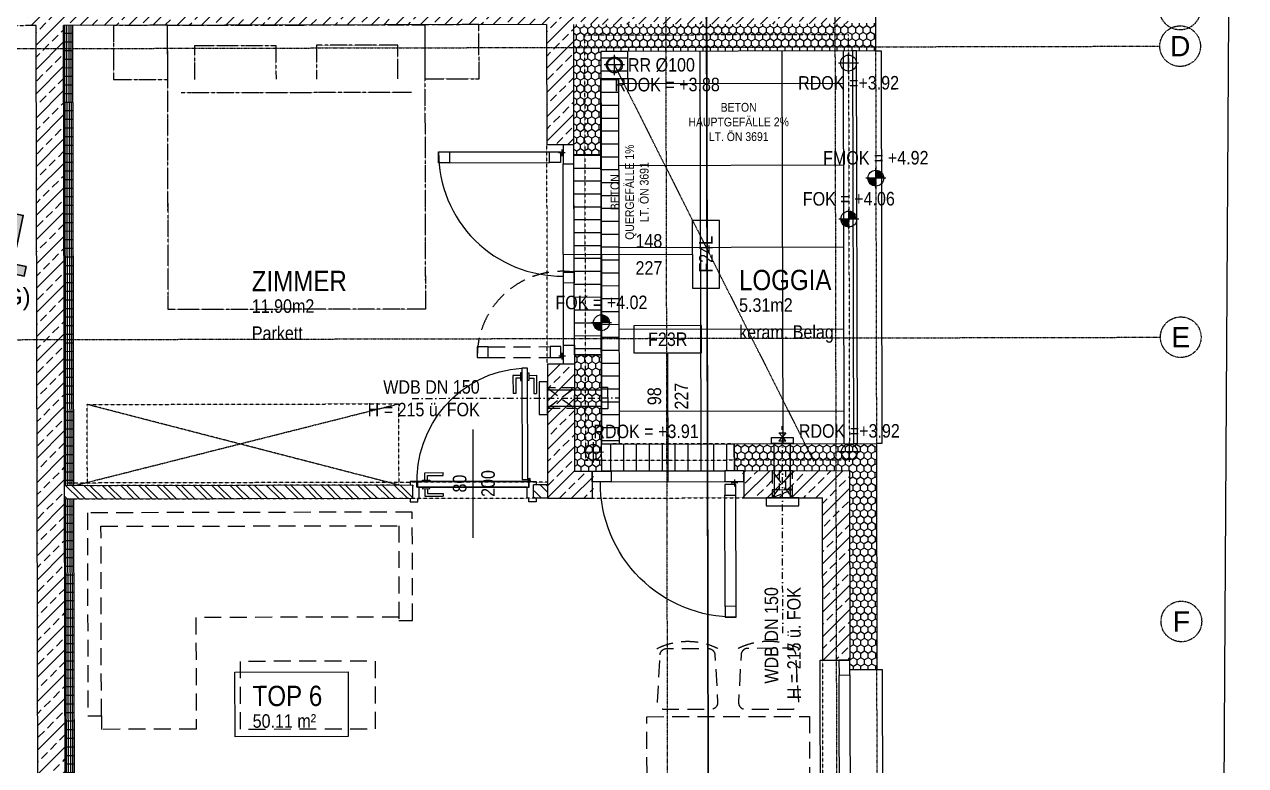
# Model space of a CAD drawing. Header units: millimetres. Extents: x -378801 to -302223, y -36469 to 154078.
# Drawn here: x -312155 to -303133, y 4862 to 10337 of the extents above; entities that cross this region are included whole.
import ezdxf
from ezdxf.enums import TextEntityAlignment as Align

# ---------------------------------------------------------------- set-up
doc = ezdxf.new("R2010")
doc.units = ezdxf.units.MM
doc.linetypes.add('HIDDEN2', pattern=[0.1875, 0.125, -0.0625])
doc.linetypes.add('STRICHPUNKT', pattern=[1, 0.5, -0.25, 0, -0.25])
for name, color, linetype in [('00_HLP---------M0', 6, 'Continuous'), ('01-BFL-G00-L01-M0', 10, 'Continuous'), ('01-HID-G00-L01-ENTWÄSSERUNG', 8, 'HIDDEN2'), ('01-SYM-G00-L01-M0', 8, 'Continuous'), ('01-TXT---------M0', 1, 'Continuous'), ('01-TXT---------PP', 1, 'Continuous'), ('01-TXT-G00-L01-M0', 1, 'Continuous'), ('02-ANS-G00-L01-M0', 8, 'Continuous'), ('02-ANS-G00-L01-Rigol', 8, 'Continuous'), ('02-AXO-G00-L01-M0', 8, 'STRICHPUNKT'), ('02-FIL-G00-L01-LILA', 223, 'Continuous'), ('02-FIL-G00-L01-ORANGE', 40, 'Continuous'), ('02-FIL-G00-L01-PLATTENBELAG', 253, 'Continuous'), ('02-FIL-G00-L01-STB', 8, 'Continuous'), ('02-HID-G00-L01-M0', 8, 'HIDDEN2'), ('02-TWA---------M0', 4, 'Continuous'), ('02-TWA-G00-L01-M0', 4, 'Continuous'), ('02-WDA---------M0', 8, 'Continuous'), ('02-WDA-G00-L01-M0', 8, 'Continuous'), ('02-ZWA---------M0', 2, 'Continuous'), ('02-ZWA-G00-L01-M0', 2, 'Continuous'), ('03-SYM-G00-L01-M0', 8, 'Continuous'), ('04-HLP---------M0', 8, 'HIDDEN2'), ('04-STO---------M0', 1, 'Continuous'), ('04-STO-G00-L01-M0', 1, 'Continuous'), ('04-SYM---------EP', 8, 'Continuous'), ('04-SYM-G00-L01-EP', 8, 'Continuous'), ('04-TXT---------EP', 8, 'Continuous'), ('04-TXT-G00-L01-M0', 8, 'Continuous'), ('04-TXT-G00-L01-POS', 8, 'Continuous'), ('05-STO--------M0', 1, 'Continuous'), ('05-SYM---------M0', 8, 'Continuous'), ('05-SYM--------M0', 8, 'Continuous'), ('05-SYM-G00-L01-M0', 8, 'Continuous'), ('05-TXT---------PP', 8, 'Continuous'), ('05-TXT--------M0', 8, 'Continuous'), ('05-TXT-G00-L01-M0', 8, 'Continuous'), ('07-SAN---------M0', 8, 'Continuous'), ('07-SAN-G00-L01-M0', 8, 'Continuous'), ('07_MOB-G00-L01-M0', 6, 'HIDDEN2'), ('09-SYM-G00-L01-GEHSTEIG', 8, 'Continuous')]:
    doc.layers.add(name, color=color, linetype=linetype)
doc.layers.add('09-VER-G00-L01-GRUNDSTÜCKSGRENZE', color=161, linetype='Continuous', lineweight=25)
doc.styles.add('ARIAL', font='arial.ttf', dxfattribs={"width": 0.85})
doc.styles.get("Standard").update_dxf_attribs({"font": 'arial.ttf'})
pattern_1 = [(44.82971, (-389052.15, -18110.56), (-89.53527, 90.06906), []), (44.82971, (-388962.35, -18110.83), (-89.53527, 90.06906), [63.5, -31.75])]
pattern_2 = [(90.122164, (-392171.629, -40382.8), (-15.874964, -0.033848), []), (180.12216, (-392171.63, -40382.8), (0.13539, -63.499856), [])]
pattern_3 = [(135.12216, (-392171.63, -40382.8), (-67.20816, -67.49537), []), (135.12216, (-392171.72, -40337.9), (-67.20816, -67.49537), [])]
pattern_4 = [(90.12216, (-277267.837, 4862.295), (-27.597781, 47.566265), [31.75, -63.5]), (210.12216, (-277267.837, 4862.295), (-27.394703, -47.683512), [31.75, -63.5]), (150.12216, (-277267.837, 4862.295), (-54.992485, -0.117247), [-63.5, 31.75])]

# ---------------------------------------------------------------- blocks, each defined once
blk = doc.blocks.new('TÜR-80_10er-WAND')
at = {"layer": '00_HLP---------M0'}
blk.add_lwpolyline([(0.4115, -0.025), (-0.4115, -0.025), (-0.4115, -0.025), (-0.4115, 0.017), (0.4115, 0.017)], close=True, dxfattribs=at)
for points in [[(0.4, 0.017), (-0.4, 0.017)], [(-0.375, 0.017), (-0.375, 0.027), (-0.32, 0.027), (-0.32, 0.017)], [(-0.3575, 0.027), (-0.3575, 0.083), (-0.2225, 0.083)], [(-0.3375, 0.027), (-0.3375, 0.063), (-0.2225, 0.063)], [(-0.2225, 0.063), (-0.2225, 0.083)], [(-0.375, -0.025), (-0.375, -0.035), (-0.32, -0.035), (-0.32, -0.025)], [(-0.3575, -0.035), (-0.3575, -0.091), (-0.2225, -0.091)], [(-0.3375, -0.035), (-0.3375, -0.071), (-0.2225, -0.071)], [(-0.2225, -0.071), (-0.2225, -0.091)]]:
    blk.add_lwpolyline(points, dxfattribs=at)
at = {"layer": '02-ZWA---------M0'}
for points in [[(-0.445, 0.1), (-0.445, 0)], [(0.445, 0.1), (0.445, 0)]]:
    blk.add_lwpolyline(points, dxfattribs=at)
at = {"layer": '05-STO--------M0'}
for points in [[(-0.465, 0.1), (-0.465, 0.125), (-0.41, 0.125), (-0.41, 0.1), (-0.4, 0.1), (-0.4, 0.017), (-0.415, 0.017), (-0.415, -0.025), (-0.465, -0.025), (-0.465, 0)], [(0.465, 0.1), (0.465, 0.125), (0.41, 0.125), (0.41, 0.1), (0.4, 0.1), (0.4, 0.017), (0.415, 0.017), (0.415, -0.025), (0.465, -0.025), (0.465, 0)]]:
    blk.add_lwpolyline(points, dxfattribs=at)
at = {"layer": '05-SYM---------M0'}
for points in [[(0.352, -0.8085), (0.296, -0.8085), (0.296, -0.6735)], [(0.316, -0.6735), (0.296, -0.6735)], [(0.352, -0.7885), (0.316, -0.7885), (0.316, -0.6735)], [(0.414, -0.8085), (0.47, -0.8085), (0.47, -0.6735)], [(0.414, -0.7885), (0.45, -0.7885), (0.45, -0.6735)], [(0.45, -0.6735), (0.47, -0.6735)], [(0.362, -0.826), (0.352, -0.826), (0.352, -0.771), (0.362, -0.771)], [(0.404, -0.826), (0.414, -0.826), (0.414, -0.771), (0.404, -0.771)]]:
    blk.add_lwpolyline(points, dxfattribs=at)
at = {"layer": '05-SYM--------M0'}
blk.add_lwpolyline([(0.404, -0.0395), (0.404, -0.8625), (0.404, -0.8625), (0.362, -0.8625), (0.362, -0.0395)], close=True, dxfattribs=at)
for points in [[(0.41, -0.036), (0.42, -0.036)], [(0.415, -0.031), (0.415, -0.041)]]:
    blk.add_lwpolyline(points, dxfattribs=at)
blk.add_circle((0.415, -0.036), 0.01, dxfattribs=at)
blk.add_arc((0.415, -0.036), 0.8282, 176.33088, 266.33088, dxfattribs=at)
blk = doc.blocks.new('05-TXT')
at = {"layer": '05-TXT--------M0'}
blk.add_line((-0.4, 0), (0.4, 0), dxfattribs=at)
at = {"layer": '05-TXT--------M0', "color": 8, "style": 'ARIAL', "width": 0.85}
blk.add_attdef('BREITE', text='', height=0.1, dxfattribs=at).set_placement((0, 0.05), align=Align.CENTER)
blk.add_attdef('HÖHE', text='', height=0.1, rotation=360, dxfattribs=at).set_placement((0, -0.06), align=Align.TOP_CENTER)
blk = doc.blocks.new('01-SQM')
at = {"layer": '01-TXT---------M0', "color": 1, "style": 'ARIAL', "width": 0.85}
blk.add_attdef('ROOM', (0, 0), '', height=0.15, dxfattribs=at)
blk.add_attdef('AREA', text='', height=0.1, dxfattribs=at).set_placement((0, -0.06), align=Align.TOP_LEFT)
at = {"layer": '01-TXT---------PP', "color": 1, "style": 'ARIAL', "width": 0.85}
blk.add_attdef('NR', text='', height=0.15, dxfattribs=at).set_placement((-0.1173, 0), align=Align.RIGHT)
blk.add_attdef('FLOOR', text='', height=0.1, dxfattribs=at).set_placement((0, -0.26), align=Align.TOP_LEFT)
blk = doc.blocks.new('FENSTER_120')
at = {"layer": '02-WDA---------M0'}
for points in [[(-0.06, 0), (-0.06, -0.2)], [(-1.04, 0), (-1.04, -0.2)]]:
    blk.add_lwpolyline(points, dxfattribs=at)
at = {"layer": '04-HLP---------M0', "linetype": 'Continuous'}
for points in [[(-0.13, 1.001), (-0.13, 1.081), (-0.05, 1.081), (-0.05, 1.001)], [(-0.13, 0.1), (-0.13, 0.18), (-0.05, 0.18), (-0.05, 0.1)]]:
    blk.add_lwpolyline(points, close=True, dxfattribs=at)
for points in [[(-0.13, 1.001), (-0.13, 0.18)], [(-0.05, 1.001), (-0.05, 0.18)]]:
    blk.add_lwpolyline(points, dxfattribs=at)
at = {"layer": '04-HLP---------M0'}
for points in [[(-0.059, 0.065), (-0.059, 0.115)], [(-0.034, 0.09), (-0.084, 0.09)]]:
    blk.add_lwpolyline(points, dxfattribs=at)
at = {"layer": '04-HLP---------M0', "linetype": 'Continuous'}
blk.add_arc((-0.059, 0.09), 0.991, 89.53543, 180.51619, dxfattribs=at)
at = {"layer": '04-STO---------M0'}
for points in [[(-1.11, 0), (-0.97, 0), (-0.97, 0.08), (-1.11, 0.08)], [(0.01, 0), (-0.13, 0), (-0.13, 0.08), (0.01, 0.08)]]:
    blk.add_lwpolyline(points, close=True, dxfattribs=at)
at = {"layer": '04-SYM---------EP'}
for p, q in [((-0.97, 0.08), (-0.13, 0.08)), ((-0.97, 0), (-0.13, 0))]:
    blk.add_line(p, q, dxfattribs=at)
blk = doc.blocks.new('04-TXT')
blk.add_line((0, 0), (0.9529, 0))
at = {"layer": '04-TXT---------EP', "color": 8, "style": 'ARIAL', "width": 0.85}
blk.add_attdef('WIDTH', text='', height=0.1, dxfattribs=at).set_placement((0.6322, 0.05), align=Align.CENTER)
blk.add_attdef('HEIGHT', text='', height=0.1, dxfattribs=at).set_placement((0.6322, -0.05), align=Align.TOP_CENTER)
blk = doc.blocks.new('Fenster Doppelt 196')
at = {"layer": '02-WDA---------M0'}
for points in [[(-1.55, -0.2), (-1.55, -0.4)], [(-0.07, -0.2), (-0.07, -0.4)]]:
    blk.add_lwpolyline(points, dxfattribs=at)
at = {"layer": '04-HLP---------M0', "linetype": 'Continuous'}
for points in [[(-0.13, 0.72), (-0.13, 0.8), (-0.05, 0.8), (-0.05, 0.72)], [(-0.13, -0.1), (-0.13, -0.02), (-0.05, -0.02), (-0.05, -0.1)]]:
    blk.add_lwpolyline(points, close=True, dxfattribs=at)
for points in [[(-0.13, 0.72), (-0.13, -0.02)], [(-0.05, 0.72), (-0.05, -0.02)]]:
    blk.add_lwpolyline(points, dxfattribs=at)
at = {"layer": '04-HLP---------M0'}
for points in [[(-1.49, 0.4374), (-1.49, 0.5174), (-1.57, 0.5174), (-1.57, 0.4374)], [(-1.49, -0.1), (-1.49, -0.02), (-1.57, -0.02), (-1.57, -0.1)]]:
    blk.add_lwpolyline(points, close=True, dxfattribs=at)
for points in [[(-1.57, 0.4374), (-1.57, -0.02)], [(-1.49, 0.4374), (-1.49, -0.02)], [(-1.561, -0.135), (-1.561, -0.085)], [(-0.059, -0.135), (-0.059, -0.085)], [(-1.586, -0.11), (-1.536, -0.11)], [(-0.034, -0.11), (-0.084, -0.11)]]:
    blk.add_lwpolyline(points, dxfattribs=at)
at = {"layer": '04-HLP---------M0', "linetype": 'Continuous'}
blk.add_arc((-0.059, -0.11), 0.91, 89.53543, 180.51619, dxfattribs=at)
at = {"layer": '04-HLP---------M0'}
blk.add_arc((-1.561, -0.11), 0.6275, 351.75368, 90.82182, dxfattribs=at)
at = {"layer": '04-STO---------M0'}
for points in [[(-1.48, -0.2), (-1.62, -0.2), (-1.62, -0.12), (-1.48, -0.12)], [(-0.94, -0.2), (-1.02, -0.2), (-1.02, -0.12), (-0.94, -0.12)], [(-0.14, -0.2), (0, -0.2), (0, -0.12), (-0.14, -0.12)]]:
    blk.add_lwpolyline(points, close=True, dxfattribs=at)
at = {"layer": '04-SYM---------EP'}
for p, q in [((-1.48, -0.12), (-0.14, -0.12)), ((-1.48, -0.2), (-0.14, -0.2))]:
    blk.add_line(p, q, dxfattribs=at)
blk = doc.blocks.new('03-rar')
blk.add_circle((0, 0), 0.05)
at = {"layer": '01-TXT---------M0', "color": 8, "style": 'ARIAL', "width": 0.85}
blk.add_attdef('RR', text='', height=0.1, dxfattribs=at).set_placement((0, 0.1), align=Align.CENTER)
blk = doc.blocks.new('BETT')
for points in [[(0, 0.95), (-0.4, 0.95), (-0.4, 1.35), (0, 1.35)], [(0, -1.35), (-0.4, -1.35), (-0.4, -0.95), (0, -0.95)]]:
    blk.add_lwpolyline(points, close=True)
at = {"flags": 128}
blk.add_lwpolyline([(-2.1, 0.95), (-2.1, -0.95), (0, -0.95), (0, 0.95)], close=True, dxfattribs=at)
for points in [[(-0.5, 0.85), (-0.5, -0.85)], [(-0.4, 0.75), (-0.15, 0.75), (-0.15, 0.15), (-0.4, 0.15)], [(-0.4, -0.75), (-0.15, -0.75), (-0.15, -0.15), (-0.4, -0.15)]]:
    blk.add_lwpolyline(points)
blk = doc.blocks.new('möbel_tisch')
at = {"flags": 128}
for points in [[(0.0979, 0.856, -0.39805), (0.1479, 0.9032), (0.4533, 0.9032, -0.39805), (0.5032, 0.856), (0.5226, 0.506, -0.430564), (0.4727, 0.4532), (0.1284, 0.4532, -0.430564), (0.0785, 0.506)], [(1.1021, 0.856, 0.39805), (1.0521, 0.9032), (0.7467, 0.9032, 0.39805), (0.6968, 0.856), (0.6774, 0.506, 0.430564), (0.7273, 0.4532), (1.0716, 0.4532, 0.430564), (1.1215, 0.506)], [(0.0979, -0.856, 0.39805), (0.1479, -0.9032), (0.4533, -0.9032, 0.39805), (0.5032, -0.856), (0.5226, -0.506, 0.430564), (0.4727, -0.4532), (0.1284, -0.4532, 0.430564), (0.0785, -0.506)], [(1.1021, -0.856, -0.39805), (1.0521, -0.9032), (0.7467, -0.9032, -0.39805), (0.6968, -0.856), (0.6774, -0.506, -0.430564), (0.7273, -0.4532), (1.0716, -0.4532, -0.430564), (1.1215, -0.506)]]:
    blk.add_lwpolyline(points, format="xyb", close=True, dxfattribs=at)
blk.add_lwpolyline([(1.2, 0.4), (0, 0.4), (0, -0.4), (1.2, -0.4)], close=True)
for centre, start, end in [((0.3006, 0.4532), 63.43495, 116.56505), ((0.8994, 0.4532), 63.43495, 116.56505), ((0.3006, -0.4532), 243.43495, 296.56505), ((0.8994, -0.4532), 243.43495, 296.56505)]:
    blk.add_arc(centre, 0.5031, start, end)
blk = doc.blocks.new('ECKSOFA_SCHMAL')
for points in [[(0.9, 1.7), (0.2, 1.7)], [(0.2, 1.6), (0.2, 1.7)], [(2.4, 0.875), (0.9, 0.875), (0.9, 1.7)]]:
    blk.add_lwpolyline(points)
at = {"flags": 128}
blk.add_lwpolyline([(1.225, 1.2), (1.225, 1.7), (2.225, 1.7), (2.225, 1.2)], close=True, dxfattribs=at)
blk.add_lwpolyline([(0.2, 1.6), (0.2, 1.6), (0.2, 1.6), (0.2, 0.2), (2.4, 0.2), (2.4, 0.9), (2.5, 0.9), (2.5, 0.1), (0.1, 0.1), (0.1, 1.6)], close=True)
blk = doc.blocks.new('01-HK1')
for p, q in [((-0.0005, -0.0742), (-0.0005, 0.0742)), ((0.0737, 0), (-0.0747, 0))]:
    blk.add_line(p, q)
blk.add_circle((-0.0005, 0), 0.0586)
for points in [[(-0.0005, 0.0586), (0.0409, 0.0414), (-0.0005, 0)], [(-0.0005, 0), (0.0581, 0), (0.0409, 0.0414)], [(-0.0591, 0), (-0.0419, -0.0414), (-0.0005, 0)], [(-0.0419, -0.0414), (-0.0005, -0.0586), (-0.0005, 0)]]:
    blk.add_solid(points)
at = {"layer": '01-TXT---------M0', "color": 8, "style": 'ARIAL', "width": 0.85}
blk.add_attdef('HEIGHT', text='', height=0.1, dxfattribs=at).set_placement((0, 0.2), align=Align.TOP_CENTER)
blk = doc.blocks.new('WANDLÜFER')
at = {"layer": '02-TWA---------M0', "linetype": 'HIDDEN2', "ltscale": 0.75}
for points in [[(0.075, 0), (0.075, -0.2), (-0.075, -0.2), (-0.075, 0), (0.075, 0)], [(-0.075, 0), (0.075, -0.2)], [(0.075, 0), (-0.075, -0.2)]]:
    blk.add_lwpolyline(points, dxfattribs=at)
at = {"layer": '07-SAN---------M0', "linetype": 'STRICHPUNKT', "ltscale": 0.1}
blk.add_lwpolyline([(0, 1), (0, -0.53)], dxfattribs=at)
at = {"layer": '07-SAN---------M0'}
for points in [[(0, 0), (-0.12, 0), (-0.12, 0.06), (0.12, 0.06), (0.12, 0)], [(0.08, -0.4), (-0.08, -0.4), (-0.08, -0.445), (0.08, -0.445)]]:
    blk.add_lwpolyline(points, close=True, dxfattribs=at)
for points in [[(-0.06, 0), (-0.06, -0.4)], [(0.06, 0), (0.06, -0.4)]]:
    blk.add_lwpolyline(points, dxfattribs=at)
blk = doc.blocks.new('türachse&qualität')
at = {"layer": '05-SYM---------M0'}
blk.add_line((-0.4, 0), (-0.4, 0), dxfattribs=at)
at = {"layer": '05-TXT---------PP'}
blk.add_lwpolyline([(-0.5, -0.25), (-0.5, 0.25), (-0.7, 0.25), (-0.7, -0.25)], close=True, dxfattribs=at)
at = {"layer": '05-TXT---------PP', "color": 8, "style": 'ARIAL', "text_generation_flag": 6, "width": 0.85}
blk.add_attdef('POS.NR.', text='', height=0.1, rotation=270, dxfattribs=at).set_placement((-0.6529, -0.0112), align=Align.TOP_CENTER)
blk = doc.blocks.new('07_Kemper-ventil')
at = {"layer": '02-TWA---------M0', "linetype": 'HIDDEN2', "ltscale": 0.5}
for points in [[(-0.075, 0), (-0.075, -0.06), (0.075, -0.06), (0.075, 0), (-0.075, 0)], [(-0.025, -0.06), (-0.025, -0.2), (0.025, -0.2), (0.025, -0.06)]]:
    blk.add_lwpolyline(points, close=True, dxfattribs=at)
blk.add_lwpolyline([(-0.075, -0.06), (0.075, 0)], dxfattribs=at)
at = {"layer": '07-SAN---------M0', "linetype": 'STRICHPUNKT', "ltscale": 0.1}
blk.add_lwpolyline([(0, 0), (0, -0.48)], dxfattribs=at)
at = {"layer": '07-SAN---------M0'}
for points in [[(0.025, -0.42), (-0.025, -0.42), (0, -0.45), (0.025, -0.42)], [(0.025, -0.48), (-0.025, -0.48), (0, -0.45), (0.025, -0.48)]]:
    blk.add_lwpolyline(points, close=True, dxfattribs=at)
blk = doc.blocks.new('01-HK2')
for p, q in [((0.098, 0), (-0.098, 0)), ((0, -0.098), (0, 0.098))]:
    blk.add_line(p, q)
blk.add_circle((0, 0), 0.0773)
at = {"layer": '01-TXT---------M0', "color": 8, "style": 'ARIAL', "width": 0.85}
blk.add_attdef('HEIGHT', text='', height=0.1, rotation=360, dxfattribs=at).set_placement((0, 0.132), align=Align.BOTTOM_CENTER)
blk = doc.blocks.new('9809550')
at = {"color": 18, "lineweight": 30, "true_color": 0x000000}
for points in [[(423921.7, 99168.8), (423956.8, 99168.8), (423956.8, 99202.9), (423984.5, 99214.5), (424033.7, 99214.5), (424053.8, 99178.3)], [(424040.2, 99170.9), (424025.2, 99196.7), (423999.7, 99196.8), (424026.2, 99150.3), (424026.2, 99110.9), (424070.2, 99110.9), (424070.2, 99092.3), (424007.5, 99092.3), (424007.5, 99131.7), (423975, 99113.1), (423975, 99067), (423956.5, 99067), (423956.5, 99122.4), (423990.5, 99141.9), (423975.1, 99168.8), (423975.1, 99150.2), (423921.7, 99150.3)]]:
    blk.add_lwpolyline(points, dxfattribs=at)
blk.add_circle((423963.6, 99225.9), 18.1, dxfattribs=at)
for centre, radius, start, end in [((424047.8, 99173.1), 7.96, 195.7299, 41.4005), ((423921.7, 99159.5), 9.27, 89.9849, 270.0151)]:
    blk.add_arc(centre, radius, start, end, dxfattribs=at)
blk = doc.blocks.new('750298750')
h = blk.add_hatch(color=3)
h.paths.add_polyline_path([(426943.6, 99576.9), (426968.1, 99576.8), (426982.5, 99552, 1.25347), (426995.6, 99559.2), (426976.3, 99594), (426929, 99594), (426902.3, 99582.8), (426902.3, 99550), (426868.6, 99550, 1), (426868.6, 99532.2), (426919.9, 99532.1), (426919.9, 99550), (426934.8, 99524.1), (426902.1, 99505.4), (426902.1, 99452.1), (426919.8, 99452.1), (426919.8, 99496.4), (426951.1, 99514.3), (426951.1, 99476.4), (427011.4, 99476.4), (427011.4, 99494.3), (426969.1, 99494.3), (426969.1, 99532.2)])
h.paths.add_polyline_path([(426891.5, 99604.9, 1), (426926.3, 99604.9, 1)])
at = {"xscale": 0.9619413167778113, "yscale": 0.9619413167778113, "zscale": 0.9619413167778113}
blk.add_blockref('9809550', (19080.8, 4155.4), dxfattribs=at)

msp = doc.modelspace()

# ---------------------------------------------------------------- hatches: boundary and pattern name
at = {"layer": '02-ANS-G00-L01-Rigol', "true_color": 0x636466}
h = msp.add_hatch(dxfattribs=at)
h.set_pattern_fill('ANSI31', color=251, scale=30, angle=422.16870486, style=0)
h.set_pattern_definition([(0.12216, (-392171.63, -40382.8), (-0.20309, 95.24978), [])])
h.paths.add_polyline_path([(-307896.522, 10137.0019), (-307896.0956, 9937.0024), (-307696.096, 9937.4288), (-307696.5224, 10137.4284)])
h = msp.add_hatch(dxfattribs=at)
h.set_pattern_fill('ANSI31', color=251, scale=30, angle=422.46115552, style=0)
h.set_pattern_definition([(180.12216, (-237864.82, 38274), (0.20309, -95.24978), [])])
h.paths.add_polyline_path([(-307760.339, 7237.2857), (-307890.3387, 7237.0085), (-307896.0956, 9937.0024), (-307766.0959, 9937.2796)])
h = msp.add_hatch(dxfattribs=at)
h.set_pattern_fill('ANSI31', color=251, scale=30, angle=422.46115552, style=0)
h.set_pattern_definition([(180.12216, (-238063.22, 37523.58), (0.20309, -95.24978), [])])
h.paths.add_polyline_path([(-307891.746, 7897.007), (-308091.7455, 7896.5806), (-308094.9011, 9376.5772), (-307894.9016, 9377.0037)])
h = msp.add_hatch(dxfattribs=at)
h.set_pattern_fill('ANSI31', color=251, scale=30, angle=512.46115552, style=0)
h.set_pattern_definition([(270.12216, (-336546.91, 77067.6), (95.24978, 0.20309), [])])
h.paths.add_polyline_path([(-306910.341, 7239.098), (-306909.9145, 7039.0985), (-307889.9123, 7037.009), (-307890.3387, 7237.0085)])
at = {"layer": '02-FIL-G00-L01-LILA', "true_color": 0x636466}
h = msp.add_hatch(dxfattribs=at)
h.set_pattern_fill('HONEY', color=251, scale=10, angle=107.16870486, style=0)
h.set_pattern_definition(pattern_4)
h.paths.add_polyline_path([(-308096.948, 10336.5751), (-308095.0504, 9446.5771), (-308094.9011, 9376.5772), (-307894.9016, 9377.0037), (-307896.0956, 9937.0024), (-307896.522, 10137.0019), (-307696.5224, 10137.4284), (-305866.5266, 10141.3302), (-305866.964, 10346.4621), (-306066.9635, 10346.0356), (-306066.9526, 10340.9033)])
h = msp.add_hatch(dxfattribs=at)
h.set_pattern_fill('HONEY', color=251, scale=10, angle=107.16870486, style=0)
h.set_pattern_definition(pattern_4)
h.paths.add_polyline_path([(-308091.7455, 7896.5806), (-308091.5963, 7826.5808), (-308089.9119, 7036.5826), (-307959.9122, 7036.8597), (-307889.9123, 7037.009), (-307890.3387, 7237.0085), (-307891.746, 7897.007)])
h = msp.add_hatch(dxfattribs=at)
h.set_pattern_fill('HONEY', color=251, scale=10, angle=107.16870486, style=0)
h.set_pattern_definition(pattern_4)
h.paths.add_polyline_path([(-306910.341, 7239.098), (-306909.9145, 7039.0985), (-306839.9147, 7039.2478), (-306059.9165, 7040.9108), (-306056.9315, 5640.914), (-306056.7822, 5570.9142), (-305856.7827, 5571.3406), (-305860.3434, 7241.3368)])
at = {"layer": '02-FIL-G00-L01-ORANGE', "true_color": 0x636466}
h = msp.add_hatch(dxfattribs=at)
h.set_pattern_fill('GRATE', color=251, scale=20, angle=197.16870486, style=0)
h.set_pattern_definition(pattern_2)
h.paths.add_polyline_path([(-311796.9396, 10328.6861), (-311866.9394, 10328.5368), (-311859.6901, 6928.5446), (-311789.6902, 6928.6938)])
h = msp.add_hatch(dxfattribs=at)
h.set_pattern_fill('ANSI32', color=251, scale=10, angle=197.16870486, style=0)
h.set_pattern_definition(pattern_3)
h.paths.add_polyline_path([(-311859.6901, 6928.5446), (-311859.4769, 6828.5448), (-309279.4827, 6834.0457), (-309279.6959, 6934.0455)])
h = msp.add_hatch(dxfattribs=at)
h.set_pattern_fill('ANSI32', color=251, scale=10, angle=197.16870486, style=0)
h.set_pattern_definition(pattern_3)
h.paths.add_polyline_path([(-308289.6982, 6936.1564), (-308389.698, 6935.9431), (-308389.4847, 6835.9434), (-308289.485, 6836.1566)])
h = msp.add_hatch(dxfattribs=at)
h.set_pattern_fill('GRATE', color=251, scale=20, angle=197.16870486, style=0)
h.set_pattern_definition(pattern_2)
h.paths.add_polyline_path([(-311789.477, 6828.694), (-311859.4769, 6828.5448), (-311852.0036, 3323.5528), (-311782.0038, 3323.702)])
at = {"layer": '02-FIL-G00-L01-STB', "true_color": 0x636466}
h = msp.add_hatch(dxfattribs=at)
h.set_pattern_fill('ANSI33', color=251, scale=20, angle=107.16870486, style=0)
h.set_pattern_definition([(45.12216, (-392171.63, -40382.8), (-89.99383, 89.61088), []), (45.12216, (-392081.83, -40382.61), (-89.99383, 89.61088), [63.5, -31.75])])
h.paths.add_polyline_path([(-306067.379, 10540.9029), (-309117.3721, 10534.3998), (-309119.9093, 11724.3971), (-309195.9092, 11724.235), (-309195.9092, 11724.2351), (-309319.9089, 11723.9707), (-309317.3716, 10533.9734), (-312147.3652, 10527.9394), (-312146.9388, 10327.9398), (-312066.9389, 10328.1104), (-312051.3636, 3023.127), (-311851.364, 3023.5534), (-311866.9394, 10328.5368), (-308296.9475, 10336.1486), (-308295.0499, 9446.1506), (-308171.0502, 9446.415), (-308171.0502, 9446.4151), (-308095.0504, 9446.5771), (-308096.948, 10336.5751), (-306066.9526, 10340.9033)])
h = msp.add_hatch(dxfattribs=at)
h.set_pattern_fill('ANSI33', color=251, scale=20, angle=107.16870486, style=0)
h.set_pattern_definition(pattern_1)
h.paths.add_polyline_path([(-308091.5963, 7826.5808), (-308291.5958, 7826.1543), (-308289.485, 6836.1566), (-307949.4857, 6836.8815), (-307949.9122, 7036.8811), (-308089.9119, 7036.5826)])
h = msp.add_hatch(dxfattribs=at)
h.set_pattern_fill('ANSI33', color=251, scale=20, angle=107.16870486, style=0)
h.set_pattern_definition(pattern_1)
h.paths.add_polyline_path([(-306059.9165, 7040.9108), (-306849.9147, 7039.2264), (-306849.4882, 6839.2269), (-306259.4896, 6840.4849), (-306256.931, 5640.4876), (-306056.9315, 5640.914)])

# ---------------------------------------------------------------- linework, layer by layer
at = {"layer": '01-BFL-G00-L01-M0', "color": 251, "linetype": 'HIDDEN2', "ltscale": 3, "true_color": 0x636466}
msp.add_lwpolyline([(-306908.241, 53299.5267), (-306985.9252, 38149.5064), (-307134.5431, 20159.1297), (-307072.8328, -10354.6125), (-307052.4897, -16419.674)], dxfattribs=at)
at = {"layer": '01-HID-G00-L01-ENTWÄSSERUNG', "color": 251, "true_color": 0x636466}
msp.add_lwpolyline([(-307796.309, 10037.2154), (-306325.0651, 7110.3457)], dxfattribs=at)
for points in [[(-306677.5785, 9399.5992, 0, 0, 0), (-306927.5779, 9399.0662, 50, 0, 0), (-307077.5776, 9398.7464, 0, 0, 0)], [(-307466.7157, 8897.9155, 0, 0, 0), (-307467.2487, 9147.915, 50, 0, 0), (-307467.5686, 9297.9146, 0, 0, 0)]]:
    msp.add_lwpolyline(points, format="xyseb", dxfattribs=at)
at = {"layer": '01-TXT-G00-L01-M0', "color": 251, "true_color": 0x636466}
msp.add_lwpolyline([(-310599.8209, 5552.807), (-309763.668, 5554.5898), (-309762.6479, 5076.1358), (-310598.8007, 5074.353)], close=True, dxfattribs=at)
at = {"layer": '02-ANS-G00-L01-M0', "color": 251, "true_color": 0x636466}
for points in [[(-306106.5261, 10140.8185), (-306100.3428, 7240.8251)], [(-305866.5266, 10141.3302), (-305826.5267, 10141.4155), (-305820.3434, 7241.4221), (-305860.3434, 7241.3368)], [(-306246.2063, 610.499), (-306266.2062, 610.4564), (-306276.931, 5640.4449), (-306256.931, 5640.4876)], [(-305856.7827, 5571.3406), (-305816.7827, 5571.4259), (-305806.3565, 681.437), (-305846.3564, 681.3517)]]:
    msp.add_lwpolyline(points, dxfattribs=at)
msp.add_lwpolyline([(-306036.5262, 10140.9678), (-306030.343, 7240.9743), (-306000.343, 7241.0383), (-306006.5263, 10141.0317)], close=True, dxfattribs=at)
at = {"layer": '02-ANS-G00-L01-Rigol', "color": 251, "true_color": 0x636466}
for points in [[(-307896.522, 10137.0019), (-307896.0956, 9937.0024), (-307696.096, 9937.4288), (-307696.5224, 10137.4284)], [(-307760.339, 7237.2857), (-307890.3387, 7237.0085), (-307896.0956, 9937.0024), (-307766.0959, 9937.2796)], [(-307891.746, 7897.007), (-308091.7455, 7896.5806), (-308094.9011, 9376.5772), (-307894.9016, 9377.0037)], [(-306910.341, 7239.098), (-306909.9145, 7039.0985), (-307889.9123, 7037.009), (-307890.3387, 7237.0085)]]:
    msp.add_lwpolyline(points, close=True, dxfattribs=at)
at = {"layer": '02-AXO-G00-L01-M0', "color": 251, "true_color": 0x636466}
for points in [[(-307442.0758, 22121.6963), (-307367.605, -12805.6661)], [(-306192.077, 22124.3615), (-306117.6063, -12803.0009)], [(-337379.1504, 10104.1403), (-303766.5953, 10175.8077)], [(-337374.5663, 7954.1452), (-303762.0112, 8025.8126)]]:
    msp.add_lwpolyline(points, dxfattribs=at)
for centre in [(-303617.1714, 10446.1269), (-303616.5957, 10176.1275), (-303612.0116, 8026.1324), (-303607.534, 5926.1372)]:
    msp.add_circle(centre, 150, dxfattribs=at)
at = {"layer": '02-FIL-G00-L01-PLATTENBELAG', "color": 251, "true_color": 0x636466}
for points in [[(-307155.3404, 7238.5757), (-307161.5237, 10138.5691)], [(-306550.3418, 7239.8656), (-306556.525, 10139.859)], [(-306106.0143, 9900.819), (-307766.0106, 9897.2797)], [(-306104.7244, 9295.8204), (-307764.7206, 9292.281)], [(-306103.4344, 8690.8218), (-307763.4307, 8687.2824)], [(-306102.1445, 8085.8232), (-307762.1407, 8082.2838)], [(-306100.8545, 7480.8245), (-307760.8508, 7477.2852)]]:
    msp.add_lwpolyline(points, dxfattribs=at)
at = {"layer": '02-HID-G00-L01-M0', "color": 251, "true_color": 0x636466}
for points in [[(-313236.9363, 10325.6158), (-312146.9388, 10327.9398)], [(-306066.5262, 10140.9038), (-306066.782, 10260.9035), (-308016.7776, 10256.7458), (-308016.7776, 10256.7458), (-308010.0826, 7116.7529), (-308010.0826, 7116.7529), (-306060.087, 7120.9107), (-306060.3429, 7240.9104)], [(-306066.5262, 10140.9038), (-306060.3429, 7240.9104)], [(-308291.5958, 7826.1543), (-308295.0499, 9446.1506)], [(-307891.746, 7897.007), (-307894.9016, 9377.0037)], [(-306930.3409, 7239.0554), (-307890.3387, 7237.0085)], [(-308289.7408, 6956.1563), (-311859.7327, 6948.5445)], [(-308289.485, 6836.1566), (-311859.4769, 6828.5448)], [(-307959.4857, 6836.8602), (-306839.4883, 6839.2482)], [(-306246.2063, 610.499), (-306256.931, 5640.4876)]]:
    msp.add_lwpolyline(points, dxfattribs=at)
at = {"layer": '02-HID-G00-L01-M0', "color": 251, "ltscale": 0.5, "true_color": 0x636466}
for points in [[(-305866.5266, 10141.3302), (-305860.3434, 7241.3368)], [(-305846.3564, 681.3517), (-305856.7827, 5571.3406)]]:
    msp.add_lwpolyline(points, dxfattribs=at)
at = {"layer": '02-TWA-G00-L01-M0', "color": 251, "true_color": 0x636466}
for p, q in [((-312066.9389, 10328.1104), (-312146.9388, 10327.9398)), ((-312051.3636, 3023.127), (-312066.9389, 10328.1104)), ((-308296.9475, 10336.1486), (-311866.9394, 10328.5368)), ((-311851.364, 3023.5534), (-311866.9394, 10328.5368)), ((-308296.9475, 10336.1486), (-308295.0499, 9446.1506)), ((-308291.5958, 7826.1543), (-308289.485, 6836.1566)), ((-308091.5963, 7826.5808), (-308089.9119, 7036.5826)), ((-308089.9119, 7036.5826), (-307959.9122, 7036.8597)), ((-306839.9147, 7039.2478), (-306059.9165, 7040.9108)), ((-308289.485, 6836.1566), (-307959.4857, 6836.8602)), ((-306839.4883, 6839.2482), (-306259.4896, 6840.4849)), ((-306256.931, 5640.4876), (-306259.4896, 6840.4849))]:
    msp.add_line(p, q, dxfattribs=at)
for points in [[(-308095.0504, 9446.5771), (-308096.948, 10336.5751)], [(-308095.0504, 9446.5771), (-308295.0499, 9446.1506)], [(-308091.5963, 7826.5808), (-308291.5958, 7826.1543)], [(-307959.9122, 7036.8597), (-307959.4857, 6836.8602)], [(-306839.9147, 7039.2478), (-306839.4883, 6839.2482)], [(-306059.9165, 7040.9108), (-306056.9315, 5640.914)], [(-306256.931, 5640.4876), (-306056.9315, 5640.914)]]:
    msp.add_lwpolyline(points, dxfattribs=at)
at = {"layer": '02-WDA-G00-L01-M0', "color": 251, "true_color": 0x636466}
for p, q in [((-305866.5266, 10141.3302), (-307896.522, 10137.0019)), ((-307896.522, 10137.0019), (-307894.9016, 9377.0037)), ((-307891.746, 7897.007), (-307890.3387, 7237.0085)), ((-306930.3409, 7239.0554), (-305860.3434, 7241.3368))]:
    msp.add_line(p, q, dxfattribs=at)
for points in [[(-305867.8059, 10741.3289), (-305866.5266, 10141.3302)], [(-305860.3434, 7241.3368), (-305856.7827, 5571.3406)], [(-306056.7822, 5570.9142), (-305856.7827, 5571.3406)]]:
    msp.add_lwpolyline(points, dxfattribs=at)
at = {"layer": '02-ZWA-G00-L01-M0', "color": 251, "true_color": 0x636466}
for p, q in [((-311789.6902, 6928.6938), (-311796.9396, 10328.6861)), ((-309284.6959, 6934.0349), (-311859.6901, 6928.5446)), ((-308289.6982, 6936.1564), (-308394.6979, 6935.9325)), ((-309284.4827, 6834.0351), (-311859.4769, 6828.5448)), ((-311782.0038, 3323.702), (-311789.477, 6828.694)), ((-308289.485, 6836.1566), (-308394.4847, 6835.9327))]:
    msp.add_line(p, q, dxfattribs=at)
at = {"layer": '03-SYM-G00-L01-M0', "color": 251, "true_color": 0x636466}
msp.add_circle((-307796.309, 10037.2154), 50, dxfattribs=at)
at = {"layer": '04-STO-G00-L01-M0', "color": 251, "true_color": 0x636466}
msp.add_lwpolyline([(-306056.6969, 5530.9143), (-306056.9315, 5640.914), (-306136.9313, 5640.7434), (-306136.6967, 5530.7437)], close=True, dxfattribs=at)
at = {"layer": '04-SYM-G00-L01-EP', "color": 251, "true_color": 0x636466}
for points in [[(-306126.4411, 720.7546), (-306136.6967, 5530.7437)], [(-306056.6969, 5530.9143), (-306046.4413, 720.9252)]]:
    msp.add_lwpolyline(points, dxfattribs=at)
at = {"layer": '07_MOB-G00-L01-M0', "color": 251, "true_color": 0x636466}
for points in [[(-311496.9402, 10329.3257), (-311496.0874, 9929.3266), (-311096.0883, 9930.1795), (-311096.9412, 10330.1786)], [(-309192.4679, 8234.2345), (-311092.4636, 8230.1834), (-311096.9412, 10330.1786), (-309196.9455, 10334.2297)], [(-309196.9455, 10334.2297), (-309196.0926, 9934.2306), (-308796.0935, 9935.0835), (-308796.9464, 10335.0825)], [(-311689.6905, 6928.907), (-311690.9698, 7528.9057), (-309390.975, 7533.8096), (-309389.6957, 6933.811)]]:
    msp.add_lwpolyline(points, close=True, dxfattribs=at)
for points in [[(-310896.0887, 9930.6059), (-310896.6218, 10180.6054), (-310296.6231, 10181.8847), (-310296.0901, 9931.8852)], [(-309396.0922, 9933.8042), (-309396.6252, 10183.8036), (-309996.6238, 10182.5243), (-309996.0908, 9932.5249)], [(-309295.8792, 9834.0176), (-310995.8753, 9830.3929)], [(-311789.6902, 6928.6938), (-309390.975, 7533.8096)], [(-309389.6957, 6933.811), (-311690.9698, 7528.9057)]]:
    msp.add_lwpolyline(points, dxfattribs=at)
at = {"layer": '09-SYM-G00-L01-GEHSTEIG', "color": 251, "true_color": 0x636466}
msp.add_lwpolyline([(-304624.8287, -15619.2428), (-304646.2348, -10478.2132, 0.186744235), (-303721.7426, -10040.5117, 0.22427897), (-303343.1441, -8890.8243), (-303314.9111, 302.7791), (-303286.1482, 5543.602), (-303286.1482, 5543.602), (-303286.1482, 5543.602), (-303243.4007, 12437.4104), (-303205.0733, 21286.3345), (-303205.0733, 21286.3345), (-303205.0733, 21286.3345), (-303160.2436, 34908.4737), (-303133.2156, 41023.855)], format="xyb", dxfattribs=at)
at = {"layer": '09-VER-G00-L01-GRUNDSTÜCKSGRENZE', "color": 251, "ltscale": 0.2, "true_color": 0x636466}
msp.add_line((-307104.5757, 4864.63), (-307137.4969, 19972.3587), dxfattribs=at)
at = {"layer": '09-VER-G00-L01-GRUNDSTÜCKSGRENZE', "color": 251, "true_color": 0x636466}
msp.add_lwpolyline([(-307072.8328, -10354.6125), (-318236.149, -10251.1178), (-334731.7398, -10082.8632), (-334703.1183, 19861.2842), (-361621.0021, 19752.8197), (-361750.9984, 19753.2061), (-361702.9463, 35921.0335), (-361697.2627, 37833.3866), (-346703.7721, 37981.5509), (-324341.1847, 38084.7734), (-324420.1038, 19902.0663), (-324285.8875, 19903.26), (-307137.4969, 19972.3587)], close=True, dxfattribs=at)
at = {"layer": '09-VER-G00-L01-GRUNDSTÜCKSGRENZE', "color": 251, "ltscale": 0.2, "true_color": 0x636466}
msp.add_lwpolyline([(-307072.8328, -10354.6125), (-307104.5757, 4864.63)], dxfattribs=at)

# ---------------------------------------------------------------- block references
at = {"color": 102, "lineweight": 30, "true_color": 0x21de37, "xscale": 4.006823643639398, "yscale": 4.006823643639398, "zscale": 4.006823643639398, "rotation": 78.39659688440892}
msp.add_blockref('750298750', (-265861.0827, -1747236.6605), dxfattribs=at)
at = {"layer": '01-SYM-G00-L01-M0', "color": 251, "true_color": 0x636466}
ref = msp.add_blockref('01-HK2', (-307796.309, 10037.2154), dxfattribs=dict(at, xscale=757.5757580624575, yscale=757.5757580613007, zscale=757.5757580681662, rotation=0.1221636013334861))
ref.add_attrib('HEIGHT', 'RDOK = +3.88', dxfattribs={"layer": '01-TXT---------M0', "color": 8, "height": 100, "rotation": 0.1221636, "style": 'ARIAL', "width": 0.85}).set_placement((-307795.8276, 9811.4346), align=Align.BOTTOM_LEFT)
ref = msp.add_blockref('01-HK2', (-306066.3343, 10050.904), dxfattribs=dict(at, xscale=757.5757580624575, yscale=757.5757580613007, zscale=757.5757580681662, rotation=0.1221636013334861))
ref.add_attrib('HEIGHT', 'RDOK =+3.92', dxfattribs={"layer": '01-TXT---------M0', "color": 8, "height": 100, "rotation": 0.1221636, "style": 'ARIAL', "width": 0.85}).set_placement((-306065.8529, 9825.1233), align=Align.BOTTOM_CENTER)
at = {"layer": '01-SYM-G00-L01-M0', "color": 251, "true_color": 0x636466, "xscale": 1000, "yscale": 1000, "zscale": 1000, "rotation": 0.1222048592768112}
for p, values in [((-305864.5224, 9201.3324), {'HEIGHT': 'FMOK = +4.92'}), ((-306063.8777, 8898.7752), {'HEIGHT': 'FOK = +4.06'}), ((-307891.7384, 8132.8762), {'HEIGHT': 'FOK = +4.02'})]:
    msp.add_blockref('01-HK1', p, dxfattribs=at).add_auto_attribs(values)
at = {"layer": '01-SYM-G00-L01-M0', "color": 251, "true_color": 0x636466}
ref = msp.add_blockref('01-HK2', (-307951.6139, 7175.4607), dxfattribs=dict(at, xscale=757.5757580624575, yscale=757.5757580613007, zscale=757.5757580681662, rotation=0.1221636013334861))
ref.add_attrib('HEIGHT', 'RDOK = +3.91', dxfattribs={"layer": '01-TXT---------M0', "color": 8, "height": 100, "rotation": 0.1221636, "style": 'ARIAL', "width": 0.85}).set_placement((-307951.7721, 7249.6793), align=Align.BOTTOM_LEFT)
ref = msp.add_blockref('01-HK2', (-306060.212, 7179.5043), dxfattribs=dict(at, xscale=757.5757580624575, yscale=757.5757580613007, zscale=757.5757580681662, rotation=0.1221636013334861))
ref.add_attrib('HEIGHT', 'RDOK =+3.92', dxfattribs={"layer": '01-TXT---------M0', "color": 8, "height": 100, "rotation": 0.1221636, "style": 'ARIAL', "width": 0.85}).set_placement((-306060.3702, 7253.7228), align=Align.BOTTOM_CENTER)
at = {"layer": '01-TXT-G00-L01-M0', "color": 251, "true_color": 0x636466, "xscale": 1000, "yscale": 1000, "zscale": 1000}
for p, rotation, values in [((-310475.3821, 8365.4486), 0.1221635772772833, {'ROOM': 'ZIMMER', 'AREA': '11.90m2', 'FLOOR': 'Parkett'}), ((-306875.3903, 8373.1244), 0.1221635787191687, {'ROOM': 'LOGGIA', 'AREA': '5.31m2', 'FLOOR': 'keram. Belag'}), ((-310468.8474, 5300.6297), 0.1221635788041022, {'ROOM': 'TOP 6', 'AREA': '50.11 m²'})]:
    msp.add_blockref('01-SQM', p, dxfattribs=dict(at, rotation=rotation)).add_auto_attribs(values)
at = {"layer": '03-SYM-G00-L01-M0', "color": 251, "true_color": 0x636466}
ref = msp.add_blockref('03-rar', (-307796.309, 10037.2154), dxfattribs=dict(at, xscale=1000, yscale=1000, zscale=1000, rotation=0.1221635837078192))
ref.add_attrib('RR', 'RR %%c100', (-307696.2026, 9987.4287), dxfattribs={"layer": '01-TXT---------M0', "color": 8, "height": 100, "rotation": 0.12216359, "style": 'ARIAL', "width": 0.85})
at = {"layer": '04-SYM-G00-L01-EP', "color": 251, "true_color": 0x636466, "yscale": 1000, "zscale": 1000}
for name, p, xscale, rotation in [('Fenster Doppelt 196', (-308295.0499, 9446.1506), 1000, 90.12216358423473), ('FENSTER_120', (-306849.9147, 7039.2264), -1000, 180.1221635880787)]:
    msp.add_blockref(name, p, dxfattribs=dict(at, xscale=xscale, rotation=rotation))
at = {"layer": '04-TXT-G00-L01-M0', "color": 251, "true_color": 0x636466, "xscale": 1000, "yscale": 1000, "zscale": 1000}
for p, rotation, values in [((-308173.3231, 8636.4083), 0.1221635485536177, {'WIDTH': '148', 'HEIGHT': '227'}), ((-307399.7429, 6958.0539), 90.12216354844628, {'WIDTH': '98', 'HEIGHT': '227'})]:
    msp.add_blockref('04-TXT', p, dxfattribs=dict(at, rotation=rotation)).add_auto_attribs(values)
at = {"layer": '04-TXT-G00-L01-POS', "color": 251, "true_color": 0x636466}
ref = msp.add_blockref('türachse&qualität', (-307720.3982, 8637.3741), dxfattribs=dict(at, xscale=1000, yscale=1000, zscale=1000, rotation=180.122159931901))
ref.add_attrib('POS.NR.', 'F24L', dxfattribs={"layer": '05-TXT---------PP', "color": 8, "height": 100, "rotation": 90.12215993, "style": 'ARIAL', "width": 0.85}).set_placement((-307120.3996, 8638.6533), align=Align.MIDDLE_CENTER)
ref = msp.add_blockref('türachse&qualität', (-307400.7086, 7410.9788), dxfattribs=dict(at, xscale=1000, yscale=1000, zscale=1000, rotation=270.1221599307571))
ref.add_attrib('POS.NR.', 'F23R', dxfattribs={"layer": '05-TXT---------PP', "color": 8, "height": 100, "rotation": 180.12215993, "style": 'ARIAL', "text_generation_flag": 6, "width": 0.85}).set_placement((-307401.9879, 8010.9775), align=Align.MIDDLE_CENTER)
at = {"layer": '05-SYM-G00-L01-M0', "color": 251, "true_color": 0x636466, "xscale": -1000, "yscale": 1000, "zscale": 1000, "rotation": 180.1221637575712}
msp.add_blockref('TÜR-80_10er-WAND', (-308839.6969, 6934.9837), dxfattribs=at)
at = {"layer": '05-TXT-G00-L01-M0', "color": 251, "true_color": 0x636466, "xscale": 1000, "yscale": 1000, "zscale": 1000, "rotation": 90.12216360749694}
msp.add_blockref('05-TXT', (-308839.7183, 6944.9836), dxfattribs=at).add_auto_attribs({'BREITE': '80', 'HÖHE': '200'})
at = {"layer": '07-SAN-G00-L01-M0', "color": 251, "true_color": 0x636466, "yscale": 1000, "zscale": 1000}
for name, p, xscale, rotation in [('WANDLÜFER', (-308291.0628, 7576.1549), -1000, 90.122163569781), ('WANDLÜFER', (-306554.489, 6839.8782), -1000, 180.1221635692852), ('07_Kemper-ventil', (-306554.4889, 6839.8559), 1000, 180.1221635446366)]:
    msp.add_blockref(name, p, dxfattribs=dict(at, xscale=xscale, rotation=rotation))
at = {"layer": '07_MOB-G00-L01-M0', "color": 251, "true_color": 0x636466, "xscale": -1000, "yscale": 1000, "zscale": 1000}
for name, p, rotation in [('BETT', (-310146.9433, 10332.2041), 270.1221635740709), ('ECKSOFA_SCHMAL', (-311789.477, 6828.694), 180.1221636480232), ('möbel_tisch', (-306355.1931, 4825.2762), 0.1221635297275192)]:
    msp.add_blockref(name, p, dxfattribs=dict(at, rotation=rotation))

# ---------------------------------------------------------------- texts
at = {"color": 3, "lineweight": 30, "insert": (-312601.2962, 8389.8741), "char_height": 126.96738, "attachment_point": 1, "rotation": 359.99106163}
msp.add_mtext_dynamic_manual_height_columns('(1OG)', width=26879.974359, gutter_width=634.8369, heights=[0], dxfattribs=at)
at = {"layer": '01-HID-G00-L01-ENTWÄSSERUNG', "color": 251, "true_color": 0x636466, "char_height": 65, "width": 764.6, "attachment_point": 8, "style": 'ARIAL'}
for s, insert, rotation in [('BETON\\PHAUPTGEFÄLLE 2%\\PLT. ÖN 3691', (-306877.7379, 9474.1726), 0.12216358), ('BETON QUERGEFÄLLE 1%\\PLT. ÖN 3691', (-307542.142, 9097.7552), 90.12216358)]:
    msp.add_mtext(s, dxfattribs=dict(at, insert=insert, rotation=rotation))
at = {"layer": '02-AXO-G00-L01-M0', "color": 251, "true_color": 0x636466, "char_height": 150, "width": 303.3, "attachment_point": 5, "rotation": 0.12216358}
for s, insert in [('{\\fArial|b0|i0|c0|p34;D}', (-303616.5957, 10176.1275)), ('{\\fArial|b0|i0|c0|p34;E}', (-303612.0116, 8026.1324)), ('{\\fArial|b0|i0|c0|p34;F}', (-303607.534, 5926.1372))]:
    msp.add_mtext(s, dxfattribs=dict(at, insert=insert))
at = {"layer": '07-SAN-G00-L01-M0', "color": 251, "true_color": 0x636466, "char_height": 100, "width": 1538, "attachment_point": 6, "style": 'ARIAL'}
for insert, rotation in [((-308791.0616, 7575.0888), 0.12216358), ((-306553.0816, 6179.8344), 90.12216358)]:
    msp.add_mtext('WDB DN 150\\PH = 215 ü. FOK', dxfattribs=dict(at, insert=insert, rotation=rotation))

doc.saveas('drawing.dxf')
